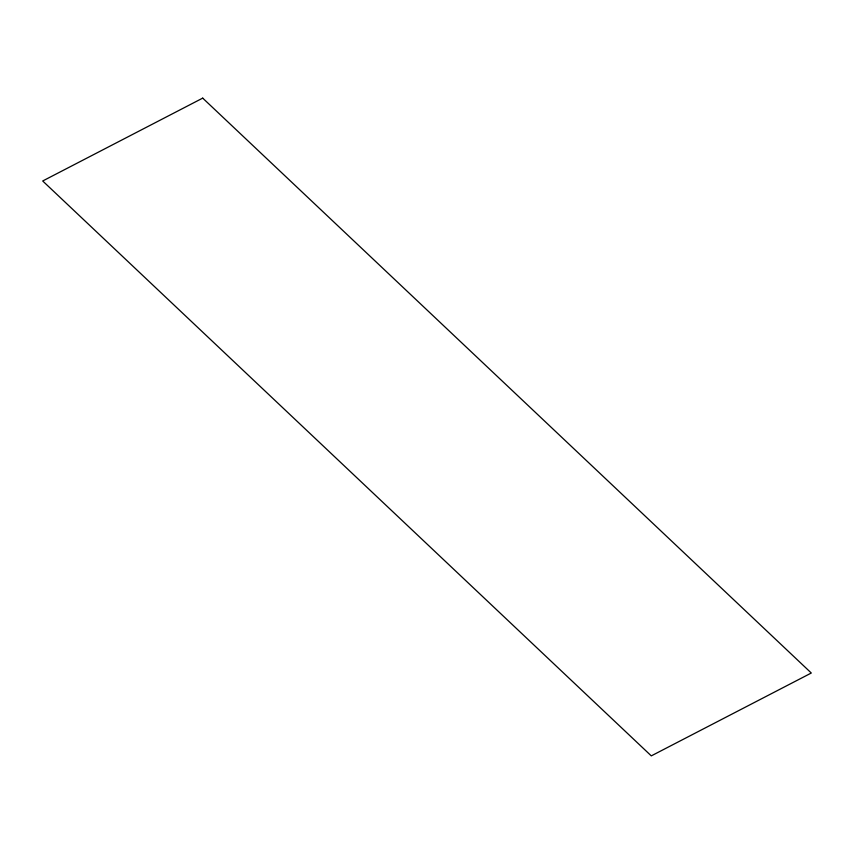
<?xml version="1.0" encoding="UTF-8"?>
<svg xmlns="http://www.w3.org/2000/svg" width="854" height="854" viewBox="0 0 854 854"><rect width="100%" height="100%" fill="white"/><g stroke="black" fill="none" stroke-linecap="round" stroke-linejoin="round"><path stroke-width="1.28" d="M202.708 98.125L42.7 180.984L651.292 755.875L811.3 673.016L202.708 98.125"/></g></svg>
